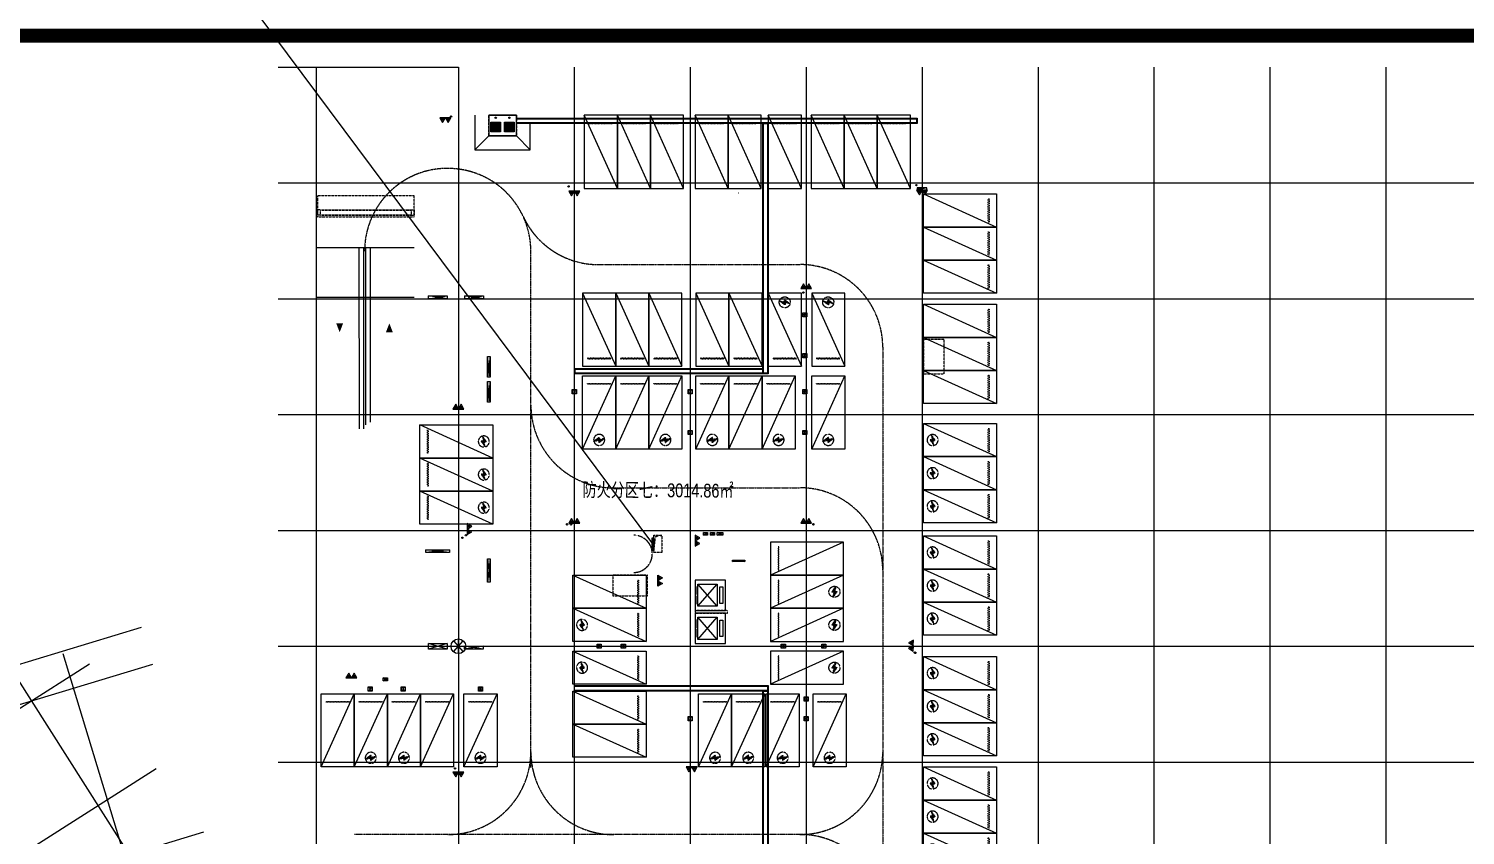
# Model space of a CAD drawing. Extents: x -1466470 to 868515, y -511729 to 1464999.
# Drawn here: x -216893 to -112796, y 90163 to 148649 of the extents above; entities that cross this region are included whole.
import ezdxf

# ---------------------------------------------------------------- set-up
doc = ezdxf.new("R2010")
doc.units = 0
doc.header["$LTSCALE"] = 10
doc.header["$MEASUREMENT"] = 0
for name, pattern in [('104-12# B2核心筒$0$DASH', [0.35, 0.25, -0.1]), ('X-104 B2平面$0$CENTER', [2, 1.25, -0.25, 0.25, -0.25]), ('X-104 B2平面$0$DASH', [0.35, 0.25, -0.1]), ('X-104 B2平面$1$DASH', [0.35, 0.25, -0.1])]:
    doc.linetypes.add(name, pattern=pattern)
doc.layers.add('104-12# B2核心筒$0$04-不打印_辅助线', color=165, linetype='Continuous', plot=False)
doc.layers.add('X-104 B2平面$0$$0$04-不打印_辅助线', color=165, linetype='Continuous', plot=False)
for name, color, linetype in [('104-12# B2核心筒$0$A-E_楼梯', 171, 'Continuous'), ('104-12# B2核心筒$0$A-E_电梯', 171, 'Continuous'), ('104-12# B2核心筒$0$A-SUR_看线', 231, 'Continuous'), ('104-12# B2核心筒$0$A-TECH_结构', 21, 'Continuous'), ('EQUIP_消火栓', 7, 'Continuous'), ('EQUIP_消防', 7, 'Continuous'), ('VPIPE-消防', 1, 'Continuous'), ('X-104 B2平面$0$02-TEXT_房间', 7, 'Continuous'), ('X-104 B2平面$0$A-E_楼梯', 171, 'Continuous'), ('X-104 B2平面$0$A-I_车位', 185, 'Continuous'), ('X-104 B2平面$0$A-I_车位-流线', 127, 'X-104 B2平面$0$CENTER'), ('X-104 B2平面$0$A-SUR_看线', 231, 'Continuous'), ('X-104 B2平面$0$car', 8, 'Continuous'), ('X-104 B2平面$0$DOOR_FIRE', 220, 'Continuous'), ('X-104 B2平面$0$EQUIP_消火栓', 7, 'Continuous'), ('X-104 B2平面$0$VPIPE-消防', 1, 'Continuous'), ('X-104 B2平面$0$交流充电桩', 62, 'Continuous'), ('X-104 B2平面$0$集水坑&', 6, 'Continuous'), ('X-104 B2平面$1$集水坑&', 6, 'Continuous')]:
    doc.layers.add(name, color=color, linetype=linetype)
doc.layers.get('X-104 B2平面$0$$0$04-不打印_辅助线').off()
doc.styles.add('X-104 B2平面$0$Arial', font='arial.ttf', dxfattribs={"width": 0.75, "height": 2.5})
pattern_1 = [(180, (350, -250), (-7e-15, -79.375), [])]

# ---------------------------------------------------------------- blocks, each defined once
blk = doc.blocks.new('X-104 B2平面$0$12ddddddj')
at = {"layer": 'X-104 B2平面$0$集水坑&', "linetype": 'Continuous'}
h = blk.add_hatch(dxfattribs=at)
h.set_pattern_fill('ANSI31', color=256, scale=50, angle=135)
h.set_pattern_definition(pattern_1)
h.paths.add_polyline_path([(3014056, 294593), (3014756, 294593), (3014756, 293893), (3014056, 293893)])
h.paths.add_polyline_path([(3014056, 293593), (3014756, 293593), (3014756, 292893), (3014056, 292893)])
for points in [[(3015056, 294743), (3013556, 294743), (3013556, 292743), (3015056, 292743)], [(3014056, 294593), (3014756, 294593), (3014756, 293893), (3014056, 293893)], [(3014056, 293593), (3014756, 293593), (3014756, 292893), (3014056, 292893)]]:
    blk.add_lwpolyline(points, close=True, dxfattribs=at)
for centre in [(3013736, 294243), (3013736, 293243)]:
    blk.add_circle(centre, 50, dxfattribs=at)
blk = doc.blocks.new('$TwtSys$00000434')
for p, q in [((-0.5, 0.5), (-0.5, -0.5)), ((-0.5, -0.5), (0.5, 0.5)), ((0.5, 0.5), (-0.5, 0.5)), ((0.5, -0.5), (0.5, 0.5)), ((-0.5, -0.5), (0.5, -0.5))]:
    blk.add_line(p, q)
blk.add_solid([(0.5, -0.5), (0.5, 0.5), (-0.5, -0.5)])
blk = doc.blocks.new('$TWTSYS$00000546')
h = blk.add_hatch()
h.set_pattern_fill('ANSI31', color=256, scale=200, style=0)
h.set_pattern_definition([(45, (-38543.802, -6670.83), (-17.67767, 17.67767), [])])
h.paths.add_polyline_path([(-65, 174), (65, 174), (65, 44), (-65, 44)])
for points in [[(0, 344), (-198, 0), (198, 0)], [(-65, 174), (65, 174), (65, 44), (-65, 44)]]:
    blk.add_lwpolyline(points, close=True)
blk = doc.blocks.new('X-104 B2平面$0$jgfd')
blk.add_lwpolyline([(5300, -1200), (0, -1200), (0, 1200), (5300, 1200), (5300, -1200), (0, 1200)])
at = {"linetype": 'X-104 B2平面$1$DASH', "ltscale": 0.001}
blk.add_lwpolyline([(550, -850), (550, 850), (600, 850), (600, -850)], close=True, dxfattribs=at)
blk = doc.blocks.new('A-电梯2222')
for p, q in [((-800, 200), (-800, 1600)), ((-800, 1600), (800, 1600)), ((800, 1600), (-800, 200)), ((800, 200), (-800, 1600)), ((-600, 1800), (-600, 2000)), ((-600, 2000), (600, 2000)), ((600, 1800), (-600, 1800)), ((600, 2000), (600, 1800)), ((800, 1600), (800, 200)), ((800, 200), (-800, 200))]:
    blk.add_line(p, q)
for points in [[(-1100, 0), (1100, 0), (1100, 2200), (-1100, 2200)], [(-643, 38), (-643, 59), (-43, 59), (-43, 38)], [(43, 38), (43, 59), (643, 59), (643, 38)]]:
    blk.add_lwpolyline(points, close=True)
blk = doc.blocks.new('104-12# B2核心筒$0$fdsg')
for p, q in [((-532, 0), (532, 0)), ((0, -532), (0, 532))]:
    blk.add_line(p, q)
blk.add_circle((0, 0), 532)
blk = doc.blocks.new('104-12# B2核心筒')
at = {"layer": '104-12# B2核心筒$0$A-E_楼梯', "linetype": '104-12# B2核心筒$0$DASH'}
blk.add_arc((12700, -104900), 1350, 270, 90, dxfattribs=at)
at = {"layer": '104-12# B2核心筒$0$A-SUR_看线', "linetype": '104-12# B2核心筒$0$DASH'}
blk.add_lwpolyline([(19500, -109000), (17150, -109000), (17150, -109200), (19500, -109200)], close=True, dxfattribs=at)
at = {"layer": '104-12# B2核心筒$0$A-TECH_结构'}
for p, q in [((-350, -111200), (350, -112000)), ((-350, -112000), (350, -111200))]:
    blk.add_line(p, q, dxfattribs=at)
at = {"layer": '104-12# B2核心筒$0$A-TECH_结构', "linetype": '104-12# B2核心筒$0$DASH'}
blk.add_lwpolyline([(14150, -103550), (14750, -103550), (14750, -104800), (14150, -104800)], close=True, dxfattribs=at)
blk.add_lwpolyline([(14150, -104800), (14281, -103643), (14750, -103550)], dxfattribs=at)
at = {"layer": '104-12# B2核心筒$0$04-不打印_辅助线'}
blk.add_blockref('104-12# B2核心筒$0$fdsg', (0, -111600), dxfattribs=at)
at = {"layer": '104-12# B2核心筒$0$A-E_电梯', "rotation": 270}
for p in [(17150, -107900), (17150, -110300)]:
    blk.add_blockref('A-电梯2222', p, dxfattribs=at)
blk = doc.blocks.new('*U2246')
at = {"layer": 'X-104 B2平面$0$DOOR_FIRE', "linetype": 'X-104 B2平面$1$DASH'}
for p, q in [((0, -500), (0, -100)), ((200, -100), (0, -100)), ((200, -500), (0, -500)), ((6800, -100), (7000, -100)), ((6800, -500), (7000, -500)), ((7000, -500), (7000, -100))]:
    blk.add_line(p, q, dxfattribs=at)
blk.add_lwpolyline([(0, 0), (7000, 0), (7000, -1500), (0, -1500)], close=True, dxfattribs=at)
for points in [[(200, -100), (6800, -100)], [(200, -100), (200, -500)], [(200, -130), (6800, -130)], [(200, -470), (6800, -470)], [(200, -500), (6800, -500)], [(6800, -100), (6800, -500)]]:
    blk.add_lwpolyline(points, dxfattribs=at)
blk = doc.blocks.new('X-104 B2平面$1$12ddddddj')
at = {"layer": 'X-104 B2平面$1$集水坑&', "linetype": 'Continuous'}
h = blk.add_hatch(dxfattribs=at)
h.set_pattern_fill('ANSI31', color=256, scale=50, angle=135)
h.set_pattern_definition(pattern_1)
h.paths.add_polyline_path([(3014056, 294593), (3014756, 294593), (3014756, 293893), (3014056, 293893)])
h.paths.add_polyline_path([(3014056, 293593), (3014756, 293593), (3014756, 292893), (3014056, 292893)])
for points in [[(3015056, 294743), (3013556, 294743), (3013556, 292743), (3015056, 292743)], [(3014056, 294593), (3014756, 294593), (3014756, 293893), (3014056, 293893)], [(3014056, 293593), (3014756, 293593), (3014756, 292893), (3014056, 292893)]]:
    blk.add_lwpolyline(points, close=True, dxfattribs=at)
for centre in [(3013736, 294243), (3013736, 293243)]:
    blk.add_circle(centre, 50, dxfattribs=at)
blk = doc.blocks.new('X-104 B2平面$0$A$C529F39D7')
at = {"layer": 'X-104 B2平面$0$car', "linetype": 'X-104 B2平面$1$DASH'}
h = blk.add_hatch(color=256, dxfattribs=at)
h.dxf.hatch_style = 1
h.paths.add_polyline_path([(4832, 1296), (4397, 1075), (4630, 1329), (4503, 1444), (4938, 1665), (4706, 1412)])
at = {"layer": 'X-104 B2平面$0$car', "linetype": 'X-104 B2平面$1$DASH', "elevation": 0}
blk.add_lwpolyline([(4832, 1296), (4397, 1075), (4630, 1329), (4503, 1444), (4938, 1665), (4706, 1412), (4832, 1296)], dxfattribs=at)
at = {"layer": 'X-104 B2平面$0$car', "linetype": 'X-104 B2平面$1$DASH'}
blk.add_circle((4668, 1370, 0), 400, dxfattribs=at)
at = {"layer": 'X-104 B2平面$0$A-I_车位', "xscale": -0.9999999999999999, "rotation": 152.5000000001189}
blk.add_blockref('X-104 B2平面$0$jgfd', (554, 3512, 0), dxfattribs=at)
blk = doc.blocks.new('X-104 B2平面$0$A$C3276249F')
at = {"layer": 'X-104 B2平面$0$交流充电桩'}
h = blk.add_hatch(color=256, dxfattribs=at)
h.dxf.hatch_style = 1
h.paths.add_polyline_path([(187, 161), (126, 76), (145, 148), (110, 157), (171, 242), (152, 171)])
for points in [[(0, 300), (300, 300), (300, 0), (0, 0)], [(20, 280), (280, 280), (280, 20), (20, 20)]]:
    blk.add_lwpolyline(points, close=True, dxfattribs=at)
blk.add_lwpolyline([(187, 161), (126, 76), (145, 148), (110, 157), (171, 242), (152, 171), (187, 161)], dxfattribs=at)
blk = doc.blocks.new('X-104 B2平面$0$$TwtSys$00000434')
for p, q in [((-0.5, 0.5), (-0.5, -0.5)), ((-0.5, -0.5), (0.5, 0.5)), ((0.5, 0.5), (-0.5, 0.5)), ((0.5, -0.5), (0.5, 0.5)), ((-0.5, -0.5), (0.5, -0.5))]:
    blk.add_line(p, q)
blk.add_solid([(0.5, -0.5), (0.5, 0.5), (-0.5, -0.5)])
blk = doc.blocks.new('X-104 B2平面$0$A$C46881555')
at = {"layer": 'X-104 B2平面$0$VPIPE-消防', "linetype": 'Continuous'}
for centre in [(17219, 148362), (25728, 143298), (50928, 143390), (42742, 135597), (25903, 118797), (43473, 118797), (18293, 118007), (50818, 109502), (17504, 101101), (18225, 93463), (43426, 93446), (50910, 85216), (57224, 72176), (69072, 71521), (28711, 63370), (42426, 62739), (29199, 53247), (58160, 53561), (87949, 53411), (80662, 48767), (-3504, 42543), (7726, 40803), (18153, 37399), (29857, 35544), (879, 35203), (59572, 35314), (45535, 26345), (7257, 20350), (31861, 17678), (14104, 14865)]:
    blk.add_circle(centre, 50, dxfattribs=at)
at = {"layer": 'X-104 B2平面$0$EQUIP_消火栓', "xscale": 700.000000000003, "yscale": 180.0000000000004, "zscale": 700.000000000003, "rotation": 179.9973647612916}
blk.add_blockref('X-104 B2平面$0$$TwtSys$00000434', (51345, 143115), dxfattribs=at)
blk = doc.blocks.new('X-104 B2平面$0$A$C38076355')
at = {"layer": 'Defpoints'}
for p, q in [((91414, -48987), (162211, -160292)), ((161921, -85758), (174993, -85758)), ((164693, -85758), (164693, -154960)), ((174993, -85758), (174993, -154960)), ((183393, -85758), (183393, -154960)), ((191793, -85758), (191793, -154960)), ((200193, -85758), (200193, -154960)), ((208593, -85758), (208593, -154960)), ((216993, -85758), (216993, -154960)), ((225393, -85758), (225393, -154960)), ((233793, -85758), (233793, -154960)), ((242193, -85758), (242193, -154960)), ((161921, -94158), (314393, -94158)), ((161921, -102558), (314393, -102558)), ((161921, -110958), (314393, -110958)), ((161921, -119358), (314393, -119358)), ((142483, -129275), (152027, -126373)), ((161921, -127758), (314393, -127758)), ((105394, -156303), (148258, -129039)), ((138486, -133408), (152838, -129045)), ((155746, -159238), (146341, -128303)), ((161921, -136158), (314393, -136158)), ((110224, -163897), (153088, -136633)), ((136128, -147420), (156538, -141215))]:
    blk.add_line(p, q, dxfattribs=at)
blk = doc.blocks.new('X-104 B2平面')
at = {"layer": 'X-104 B2平面$0$A-E_楼梯'}
for p, q in [((1074, 138790), (-6026, 138790)), ((1074, 135190), (-6026, 135190))]:
    blk.add_line(p, q, dxfattribs=at)
at = {"layer": 'X-104 B2平面$0$A-I_车位-流线'}
for p, q in [((24579, 142766), (24583, 142763)), ((9524, 101090), (9524, 138533)), ((14417, 137566), (29026, 137566)), ((35026, 131566), (35026, 80049)), ((15523, 121377), (29026, 121377)), ((29026, 96240), (-3250, 96240))]:
    blk.add_line(p, q, dxfattribs=at)
at = {"layer": 'X-104 B2平面$0$A-I_车位-流线', "linetype": 'X-104 B2平面$0$CENTER'}
for points in [[(-4331, 132659, 0, 500, 0), (-4331, 133303, 500, 500, 0)], [(-731, 133304, 0, 500, 0), (-731, 132660, 500, 500, 0)]]:
    blk.add_lwpolyline(points, format="xyseb", dxfattribs=at)
at = {"layer": 'X-104 B2平面$0$A-I_车位-流线'}
for centre, start, end in [((3474, 138540), 90, 180), ((3524, 138533), 0, 90.10796), ((14417, 143566), 204.79833, 270), ((29026, 131566), 0, 90), ((15524, 127377), 180, 270), ((29026, 115377), 0, 90), ((3524, 102240), 269.89204, 0), ((15524, 102233), 180, 270), ((29026, 102240), 269.89204, 360), ((29026, 90240), 0, 90.10796)]:
    blk.add_arc(centre, 6000, start, end, dxfattribs=at)
at = {"layer": 'X-104 B2平面$0$A-SUR_看线', "ltscale": 2}
for p, q in [((-2932, 138789), (-2930, 125666)), ((-2607, 138790), (-2605, 125650)), ((-2457, 138790), (-2455, 125952)), ((-2132, 138790), (-2130, 126148))]:
    blk.add_line(p, q, dxfattribs=at)
at = {"layer": 'X-104 B2平面$0$A-SUR_看线'}
for p, q in [((3449, 135090), (2099, 135290)), ((2099, 135090), (3449, 135290)), ((6099, 135090), (4749, 135290)), ((4749, 135090), (6099, 135290)), ((6574, 129390), (6374, 130890)), ((6574, 130890), (6374, 129390)), ((6574, 127590), (6374, 129090)), ((6574, 129090), (6374, 127590)), ((18324, 117740), (18424, 116840)), ((18424, 117740), (18324, 116840)), ((22334, 117940), (22034, 118140)), ((22034, 117940), (22334, 118140)), ((22834, 117940), (22534, 118140)), ((22534, 117940), (22834, 118140)), ((23434, 117940), (23034, 118140)), ((23034, 117940), (23434, 118140)), ((3624, 116690), (1924, 116890)), ((3624, 116890), (1924, 116690)), ((6574, 116240), (6374, 114540)), ((6374, 116240), (6574, 114540)), ((24124, 116040), (25024, 116140)), ((24124, 116140), (25024, 116040)), ((3449, 109690), (2099, 110090)), ((3449, 110090), (2099, 109690)), ((6074, 109690), (4724, 109890)), ((6074, 109890), (4724, 109690)), ((-876, 107390), (-1176, 107590)), ((-1176, 107390), (-876, 107590))]:
    blk.add_line(p, q, dxfattribs=at)
blk.add_lwpolyline([(18357, 117317), (-989483, 1471019)], dxfattribs=at)
for points in [[(2099, 135290), (3449, 135290), (3449, 135090), (2099, 135090)], [(4749, 135290), (6099, 135290), (6099, 135090), (4749, 135090)], [(6374, 130890), (6574, 130890), (6574, 129390), (6374, 129390)], [(6374, 129090), (6574, 129090), (6574, 127590), (6374, 127590)], [(18324, 117740), (18424, 117740), (18424, 116840), (18324, 116840)], [(22034, 118140), (22334, 118140), (22334, 117940), (22034, 117940)], [(22534, 118140), (22834, 118140), (22834, 117940), (22534, 117940)], [(23034, 118140), (23434, 118140), (23434, 117940), (23034, 117940)], [(1924, 116890), (3624, 116890), (3624, 116690), (1924, 116690)], [(6374, 114540), (6374, 116240), (6574, 116240), (6574, 114540)], [(24124, 116040), (24124, 116140), (25024, 116140), (25024, 116040)], [(2099, 110090), (3449, 110090), (3449, 109690), (2099, 109690)], [(4724, 109890), (6074, 109890), (6074, 109690), (4724, 109690)], [(-1176, 107590), (-876, 107590), (-876, 107390), (-1176, 107390)]]:
    blk.add_lwpolyline(points, close=True, dxfattribs=at)
at = {"layer": 'X-104 B2平面$1$集水坑&', "linetype": 'Continuous'}
for p, q in [((6474, 146890), (5474, 145890)), ((8474, 146890), (9474, 145890))]:
    blk.add_line(p, q, dxfattribs=at)
blk.add_lwpolyline([(5474, 148390), (5474, 145890), (9474, 145890), (9474, 147790)], dxfattribs=at)
at = {"layer": 'X-104 B2平面$1$集水坑&', "linetype": 'X-104 B2平面$1$DASH'}
for points in [[(6474, 148390), (8474, 148390), (8474, 146890), (6474, 146890)], [(39474, 132140), (37974, 132140), (37974, 129640), (39474, 129640)], [(15474, 115040), (15474, 113540), (17974, 113540), (17974, 115040)]]:
    blk.add_lwpolyline(points, close=True, dxfattribs=at)
at = {"layer": 'X-104 B2平面$1$集水坑&'}
for points in [[(8474, 148190), (37524, 148190), (37524, 147790), (8474, 147790)], [(8474, 148140), (37474, 148140), (37474, 147840), (8474, 147840)], [(26324, 129640), (26324, 147790), (26724, 147790), (26724, 129640)], [(26374, 129690), (26374, 147790), (26674, 147790), (26674, 129690)], [(12674, 130040), (26324, 130040), (26324, 129640), (12674, 129640)], [(12724, 129990), (26324, 129990), (26324, 129690), (12724, 129690)], [(12674, 107040), (26724, 107040), (26724, 106640), (12674, 106640)], [(12674, 106990), (26674, 106990), (26674, 106690), (12674, 106690)], [(26324, 88890), (26324, 106640), (26724, 106640), (26724, 88890)], [(26374, 88940), (26374, 106640), (26674, 106640), (26674, 88940)]]:
    blk.add_lwpolyline(points, close=True, dxfattribs=at)
blk.add_blockref('104-12# B2核心筒', (4274, 221490))
at = {"layer": 'X-104 B2平面$0$$0$04-不打印_辅助线'}
blk.add_blockref('X-104 B2平面$0$A$C38076355', (-170720, 237648), dxfattribs=at)
at = {"layer": 'X-104 B2平面$0$A-I_车位', "xscale": -1}
for name, p, rotation in [('X-104 B2平面$0$jgfd', (14590, 148390), 90), ('X-104 B2平面$0$jgfd', (16990, 148390), 90), ('X-104 B2平面$0$jgfd', (19390, 148390), 90), ('X-104 B2平面$0$jgfd', (22624, 148390), 90), ('X-104 B2平面$0$jgfd', (25024, 148390), 90), ('X-104 B2平面$0$jgfd', (27924, 148390), 90), ('X-104 B2平面$0$jgfd', (31024, 148390), 90), ('X-104 B2平面$0$jgfd', (33424, 148390), 90), ('X-104 B2平面$0$jgfd', (35824, 148390), 90), ('X-104 B2平面$0$jgfd', (14474, 130190), 269.9999999441134), ('X-104 B2平面$0$jgfd', (16874, 130190), 269.9999999441134), ('X-104 B2平面$0$jgfd', (19274, 130190), 269.9999999441134), ('X-104 B2平面$0$jgfd', (22674, 130190), 269.9999999441134), ('X-104 B2平面$0$jgfd', (25074, 130190), 269.9999999441134), ('X-104 B2平面$0$A$C529F39D7', (17844, 128360, 0), 62.49999997216804), ('X-104 B2平面$0$A$C529F39D7', (22644, 128360, 0), 62.49999997216804), ('X-104 B2平面$0$A$C529F39D7', (26044, 128360, 0), 62.49999997216804), ('X-104 B2平面$0$A$C529F39D7', (30844, 128360, 0), 62.49999997216804), ('X-104 B2平面$0$A$C529F39D7', (34444, 128360, 0), 62.49999997216804), ('X-104 B2平面$0$A$C529F39D7', (2604, 128111, 0), 152.499999972168), ('X-104 B2平面$0$A$C529F39D7', (42143, 121469, 0), 332.499999972168), ('X-104 B2平面$0$A$C529F39D7', (2604, 125711, 0), 152.499999972168), ('X-104 B2平面$0$A$C529F39D7', (42143, 119069, 0), 332.499999972168), ('X-104 B2平面$0$A$C529F39D7', (2604, 123311, 0), 152.499999972168), ('X-104 B2平面$0$A$C529F39D7', (42143, 116669, 0), 332.499999972168), ('X-104 B2平面$0$A$C529F39D7', (42143, 113319, 0), 332.499999972168), ('X-104 B2平面$0$A$C529F39D7', (42143, 110919, 0), 332.499999972168), ('X-104 B2平面$0$jgfd', (26884, 116240), 180), ('X-104 B2平面$0$A$C529F39D7', (16744, 108069, 0), 332.499999972168), ('X-104 B2平面$0$A$C529F39D7', (42143, 108519, 0), 332.499999972168), ('X-104 B2平面$0$A$C529F39D7', (16744, 104969, 0), 332.499999972168), ('X-104 B2平面$0$A$C529F39D7', (42143, 104569, 0), 332.499999972168), ('X-104 B2平面$0$A$C529F39D7', (42143, 102169, 0), 332.499999972168), ('X-104 B2平面$0$A$C529F39D7', (1294, 105310, 0), 62.49999997216804), ('X-104 B2平面$0$A$C529F39D7', (3694, 105310, 0), 62.49999997216804), ('X-104 B2平面$0$A$C529F39D7', (9244, 105310, 0), 62.49999997216804), ('X-104 B2平面$0$A$C529F39D7', (26244, 105310, 0), 62.49999997216804), ('X-104 B2平面$0$A$C529F39D7', (28644, 105310, 0), 62.49999997216804), ('X-104 B2平面$0$A$C529F39D7', (31144, 105310, 0), 62.49999997216804), ('X-104 B2平面$0$A$C529F39D7', (34544, 105310, 0), 62.49999997216804), ('X-104 B2平面$0$A$C529F39D7', (42143, 99769, 0), 332.499999972168), ('X-104 B2平面$0$A$C529F39D7', (42143, 96569, 0), 332.499999972168), ('X-104 B2平面$0$A$C529F39D7', (42143, 94169, 0), 332.499999972168), ('X-104 B2平面$0$A$C529F39D7', (42143, 91769, 0), 332.499999972168)]:
    blk.add_blockref(name, p, dxfattribs=dict(at, rotation=rotation))
at = {"layer": 'X-104 B2平面$0$A-I_车位'}
for name, p, rotation in [('X-104 B2平面$0$jgfd', (43273, 141490), 179.9999999999995), ('X-104 B2平面$0$jgfd', (43273, 139090), 179.9999999999995), ('X-104 B2平面$0$jgfd', (43273, 136690), 179.9999999999995), ('X-104 B2平面$0$A$C529F39D7', (31294, 131320, 0), 117.500000027832), ('X-104 B2平面$0$A$C529F39D7', (34444, 131320, 0), 117.500000027832), ('X-104 B2平面$0$jgfd', (43273, 133490), 179.9999999999995), ('X-104 B2平面$0$jgfd', (43273, 131090), 179.9999999999995), ('X-104 B2平面$0$jgfd', (16874, 129490), 270.0000000558866), ('X-104 B2平面$0$jgfd', (25074, 129490), 270.0000000558866), ('X-104 B2平面$0$jgfd', (43273, 128690), 179.9999999999995), ('X-104 B2平面$0$A$C529F39D7', (28014, 110469, 0), 27.50000002783197), ('X-104 B2平面$0$jgfd', (17874, 113840), 180), ('X-104 B2平面$0$A$C529F39D7', (28014, 108069, 0), 27.50000002783197), ('X-104 B2平面$0$A$C529F39D7', (28014, 104969, 0), 27.50000002783197), ('X-104 B2平面$0$jgfd', (-4476, 106440), 270), ('X-104 B2平面$0$jgfd', (2724, 106440), 270), ('X-104 B2平面$0$jgfd', (17874, 105440), 180), ('X-104 B2平面$0$jgfd', (17874, 103040), 180)]:
    blk.add_blockref(name, p, dxfattribs=dict(at, rotation=rotation))
at = {"layer": 'X-104 B2平面$0$A-SUR_看线'}
blk.add_blockref('X-104 B2平面$0$A$C46881555', (-13472, -65), dxfattribs=at)
at = {"layer": 'X-104 B2平面$0$DOOR_FIRE', "xscale": -1, "rotation": 180}
blk.add_blockref('*U2246', (-5926, 141040), dxfattribs=at)
at = {"layer": 'X-104 B2平面$0$交流充电桩'}
for p in [(29224, 133779), (29224, 130815), (12524, 128201), (20924, 128201), (29224, 128201), (20924, 125237), (29224, 125237), (14323, 109742), (16078, 109742), (27673, 109740), (30610, 109740), (-2276, 106640), (124, 106640), (5724, 106640), (29324, 105916), (20924, 104488), (29324, 104488)]:
    blk.add_blockref('X-104 B2平面$0$A$C3276249F', p, dxfattribs=at)
at = {"layer": 'X-104 B2平面$1$集水坑&', "linetype": 'Continuous', "rotation": 270.0000000279514}
blk.add_blockref('X-104 B2平面$1$12ddddddj', (-286269, 3161946), dxfattribs=at)
at = {"layer": 'X-104 B2平面$0$02-TEXT_房间', "color": 1, "style": 'X-104 B2平面$0$Arial', "width": 0.75}
blk.add_text('防火分区七：3014.86㎡', height=1000, rotation=359.50388, dxfattribs=at).set_placement((13259, 120752))

msp = doc.modelspace()

# ---------------------------------------------------------------- linework, layer by layer
at = {"layer": 'Defpoints', "color": 2, "linetype": 'ByBlock', "ltscale": 0.5, "const_width": 1000}
msp.add_lwpolyline([(-340510, 148141), (2843, 148141)], dxfattribs=at)
at = {"layer": 'VPIPE-消防', "linetype": 'Continuous'}
for centre in [(-186283, 142277), (-177774, 137213), (-152574, 137305), (-160760, 129512), (-177884, 112712), (-160029, 112712), (-185462, 111739), (-152642, 103390), (-185998, 95016)]:
    msp.add_circle(centre, 50, dxfattribs=at)
at = {"layer": 'X-104 B2平面$0$集水坑&', "linetype": 'X-104 B2平面$0$DASH'}
msp.add_lwpolyline([(-183557, 142370), (-181557, 142370), (-181557, 140870), (-183557, 140870)], close=True, dxfattribs=at)

# ---------------------------------------------------------------- block references
msp.add_blockref('X-104 B2平面', (-190030, -6020))
at = {"layer": 'EQUIP_消火栓', "xscale": 700, "yscale": 180, "zscale": 700, "rotation": 179.9973647612916}
msp.add_blockref('$TwtSys$00000434', (-152157, 137030), dxfattribs=at)
at = {"layer": 'EQUIP_消防'}
for p, rotation in [((-186899, 142190), 180.0026352946099), ((-186502, 142190), 180.0026352946099), ((-177555, 136867), 179.9973647612991), ((-177158, 136867), 179.9973647612991), ((-152355, 136940), 179.9973647612991), ((-151958, 136940), 179.9973647612991), ((-160755, 129800), 359.9973647053902), ((-160358, 129800), 359.9973647053902), ((-185955, 121070), 359.9973647053902), ((-185558, 121070), 359.9973647053902), ((-185123, 112568), 269.6431855757744), ((-177555, 112800), 359.9973647053902), ((-177158, 112800), 359.9973647053902), ((-160755, 112800), 359.9973647053902), ((-160358, 112800), 359.9973647053902), ((-185126, 112171), 269.6431855757744), ((-168607, 111721), 269.9973647053902), ((-168607, 111324), 269.9973647053902), ((-152789, 104120), 89.23237629209713), ((-152794, 103724), 89.23237629209713), ((-193706, 101570), 359.9973647053902), ((-193309, 101570), 359.9973647053902), ((-185955, 94740), 180.0511341899658), ((-185558, 94740), 180.0511341899658), ((-169055, 95120), 180.0511341899658), ((-168658, 95120), 180.0511341899658)]:
    msp.add_blockref('$TWTSYS$00000546', p, dxfattribs=dict(at, rotation=rotation))
at = {"layer": 'EQUIP_消防', "xscale": -1, "rotation": 269.9999999999817}
for p in [(-171307, 108821), (-171307, 108424)]:
    msp.add_blockref('$TWTSYS$00000546', p, dxfattribs=at)
at = {"layer": 'X-104 B2平面$0$集水坑&', "linetype": 'Continuous', "rotation": 270.0000000279514}
msp.add_blockref('X-104 B2平面$0$12ddddddj', (-476299, 3155926), dxfattribs=at)

doc.saveas('drawing.dxf')
